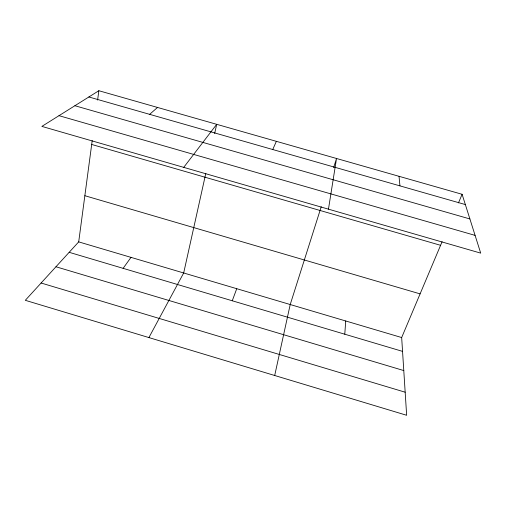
<?xml version="1.0" encoding="UTF-8"?>
<svg xmlns="http://www.w3.org/2000/svg" width="506" height="506" viewBox="0 0 506 506"><rect width="100%" height="100%" fill="white"/><g stroke="black" fill="none" stroke-linecap="round" stroke-linejoin="round"><path stroke-width="0.76" d="M344.776 334.207L345.731 320.975M442.099 241.723L401.669 337.546L406.647 415.281L25.3 300.311L78.702 241.881L92.206 140.573M97.607 100.068L98.853 90.719L462.104 194.291L480.7 253.126L41.871 126.399L98.853 90.719M328.464 209.161L336.528 158.486L333.663 167.524M274.695 375.496L290.216 304.536L321.24 206.707M205.803 173.375L183.678 272.974L148.903 337.572M214.658 133.521L216.701 124.324L183.729 167.366M232.254 300.773L236.751 288.698M458.468 202.912L462.104 194.291M272.753 149.523L276.365 141.332M123.116 268.344L130.997 257.371M149.631 114.343L157.53 107.449M88.86 96.975L465.349 204.563M74.894 105.722L469.903 218.953M59 115.672L475.09 235.379M91.687 144.463L440.581 245.315M84.856 195.714L420.094 293.878M78.702 241.881L401.669 337.546M69.17 252.311L402.555 351.379M55.964 266.763L403.782 370.569M41.106 283.012L405.173 392.207M399.044 176.309L399.942 185.866"/></g></svg>
